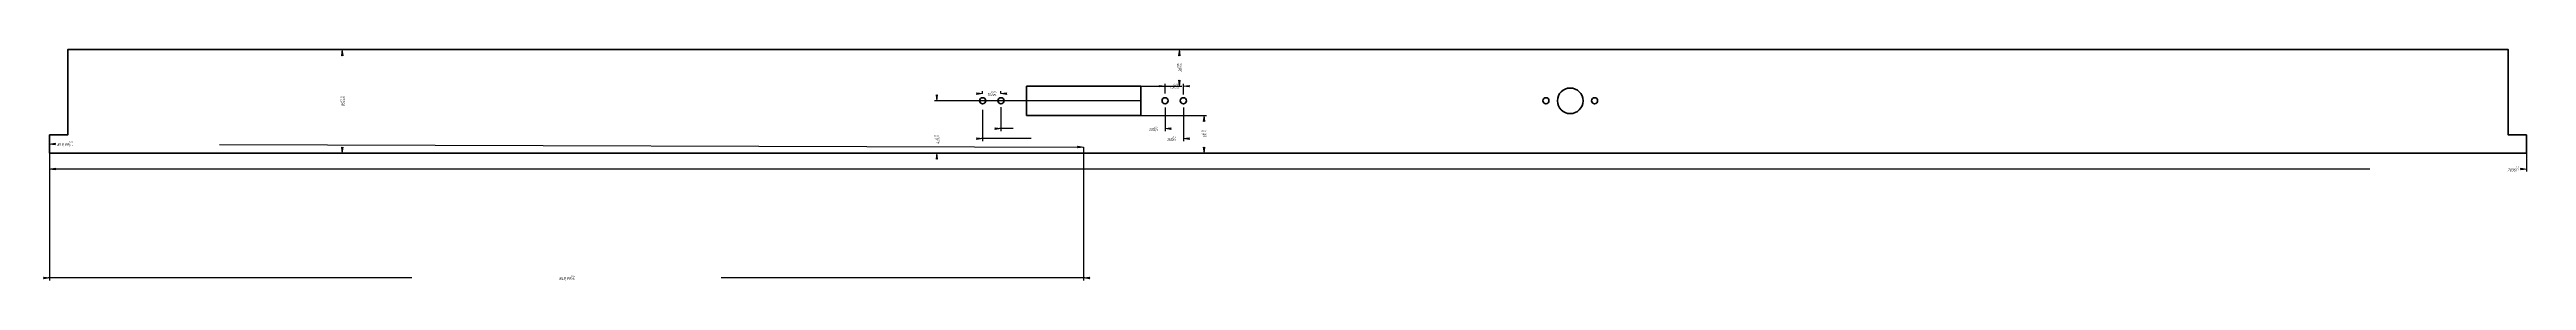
# Model space of a CAD drawing. Header units: millimetres. Extents: x -90 to 1946, y -164 to 25.
import ezdxf

# ---------------------------------------------------------------- set-up
doc = ezdxf.new("R2010")
doc.units = ezdxf.units.MM
for name, pattern in [('K5LT32768', [0]), ('K5LT_BASIC', [0]), ('K5LT_THIN', [0])]:
    doc.linetypes.add(name, pattern=pattern)
doc.layers.add('Системный слой', color=7, linetype='Continuous')
doc.styles.add('KDIMTEXTSTYLE', font='GOST_AU.SHX', dxfattribs={"width": 0.96, "oblique": 15, "height": 5})
doc.dimstyles.new('KDIMSTYLE (1.00)', dxfattribs={"dimtxt": 5, "dimasz": 1, "dimexe": 2, "dimexo": 0, "dimgap": 1, "dimtad": 1, "dimtxsty": 'KDIMTEXTSTYLE', "dimsah": 1, "dimcen": 0, "dimdle": 1, "dimadec": 0, "dimazin": 0, "dimtfac": 0.667, "dimtmove": 0, "dimatfit": 3, "dimfxl": 1, "dimtvp": 1, "dimtolj": 1, "dimtzin": 0, "dimarcsym": 0})

# ---------------------------------------------------------------- blocks, each defined once
blk = doc.blocks.new('U0')
at = {"layer": 'Системный слой', "color": 150, "linetype": 'K5LT_BASIC', "lineweight": 60, "true_color": 0x0080ff}
for p, q in [((807.2970929284575, -5.060416666666679), (713.2970929284575, -5.060416666666679)), ((713.2970929284575, -5.060416666666679), (713.2970929284575, -29.06041666666668)), ((807.2970929284575, -29.06041666666668), (807.2970929284575, -5.060416666666679)), ((713.2970929284575, -29.06041666666668), (807.2970929284575, -29.06041666666668))]:
    blk.add_line(p, q, dxfattribs=at)
blk = doc.blocks.new('KDIMARROW_01')
blk.add_hatch(color=0).paths.add_polyline_path([(0, 0), (-5, 0.658262491226197), (-4.5, 6e-16), (-5, -0.6582624912261956)])
at = {"color": 0, "linetype": 'K5LT_THIN', "lineweight": 18}
for p, q in [((-4.5, 6e-16), (-5, 0.658262491226197)), ((-5, 0.658262491226197), (0, 0)), ((0, 0), (-5, -0.6582624912261956)), ((-5, -0.6582624912261956), (-4.5, 6e-16))]:
    blk.add_line(p, q, dxfattribs=at)
at = {"layer": 'Системный слой', "color": 0, "linetype": 'K5LT_THIN', "lineweight": 18}
blk.add_line((0, 0), (-1, 0), dxfattribs=at)

msp = doc.modelspace()

# ---------------------------------------------------------------- linework, layer by layer
at = {"color": 5, "linetype": 'K5LT32768', "lineweight": 60, "true_color": 0x0000ff}
for points in [[(-74.69375, 12.93958333333334), (-74.69375000000001, 24.93958333333334), (597.4657794709133, 24.93958333333334)], [(597.4657794709133, 24.93958333333334), (1931.30625, 24.93958333333334), (1931.30625, 12.93958333333333)], [(598.3397663898695, -60.06041666666666), (-89.69375, -60.06041666666666), (-89.69375, -45.06041666666666), (-74.69375, -45.06041666666666), (-74.69375, 12.93958333333334)], [(1931.30625, 12.93958333333333), (1931.30625, -45.06041666666666), (1946.30625, -45.06041666666666), (1946.30625, -60.06041666666666), (1931.30625, -60.06041666666666), (598.3397663898695, -60.06041666666666)]]:
    msp.add_lwpolyline(points, dxfattribs=at)
at = {"layer": 'Системный слой', "color": 150, "linetype": 'K5LT_BASIC', "lineweight": 60, "true_color": 0x0080ff}
for centre, radius in [((677.2970929284575, -17.06041666666668), 2.5), ((692.2970929284575, -17.06041666666668), 2.5), ((827.2970929284575, -17.06041666666668), 2.5), ((842.2970929284575, -17.06041666666668), 2.5), ((1140.297092928457, -17.06041666666668), 2.5), ((1160.297092928457, -17.06041666666668), 10.5), ((1180.297092928457, -17.06041666666668), 2.5)]:
    msp.add_circle(centre, radius, dxfattribs=at)

# ---------------------------------------------------------------- block references
at = {"layer": 'Системный слой'}
msp.add_blockref('U0', (0, 0), dxfattribs=at)

# ---------------------------------------------------------------- dimensions: what is measured, and where the dimension line sits
at = {"layer": 'Системный слой', "color": 7}
for base, p1, p2, angle, location, override in [((150.8856842269846, 24.9395833333333), (-89.69375, -60.06041666666666), (-74.69375000000001, 24.93958333333334), 90, (150.8856842269846, -17.5604166666667), {"dimexo": 0, "dimpost": '\\H2.5;\\W0.965;\\Q15;<>\\H0.65x;\\S0,435^ 0,435;\\H1.5x;', "dimblk1": 'KDIMARROW_01', "dimblk2": 'KDIMARROW_01', "dimse1": 0, "dimse2": 0, "dimclrt": 7, "dimtolj": 1}), ((839.0199966125003, 24.9395833333333), (807.2970929284575, -5.060416666666679), (597.4657794709133, 24.93958333333334), 90, (839.0199966125003, 9.939583333333305), {"dimexo": 0, "dimpost": '\\H2.5;\\W0.965;\\Q15;<>\\H0.65x;\\S0,26^ 0,26;\\H1.5x;', "dimblk1": 'KDIMARROW_01', "dimblk2": 'KDIMARROW_01', "dimse1": 0, "dimse2": 0, "dimclrt": 7, "dimtolj": 1}), ((639.6767066796526, -60.06041666666668), (807.2970929284575, -17.06041666666668), (598.3397663898695, -60.06041666666666), 90, (639.6767066796526, -49.06041666666668), {"dimexo": 0, "dimpost": '\\H2.5;\\W0.965;\\Q15;<>\\H0.65x;\\S0,31^ 0,31;\\H1.5x;', "dimblk1": 'KDIMARROW_01', "dimblk2": 'KDIMARROW_01', "dimse1": 0, "dimse2": 0, "dimclrt": 7, "dimtolj": 1}), ((859.3479018878925, -29.06041666666669), (598.3397663898695, -60.06041666666666), (807.2970929284575, -29.06041666666668), 90, (859.3479018878925, -44.5604166666667), {"dimexo": 0, "dimpost": '\\H2.5;\\W0.965;\\Q15;<>\\H0.65x;\\S0,31^ 0,31;\\H1.5x;', "dimblk1": 'KDIMARROW_01', "dimblk2": 'KDIMARROW_01', "dimse1": 0, "dimse2": 0, "dimclrt": 7, "dimtolj": 1}), ((760.2970929284575, -55.01423778234632), (-89.69375, -52.56041666666666), (760.2970929284575, -55.01423778234629), 359.8345944498018, (-77.29349020219615, -52.59621472212209), {"dimexo": 0, "dimpost": '\\H2.5;\\W0.965;\\Q15;<>\\H0.65x;\\S1,15^ 1,15;\\H1.5x;', "dimblk1": 'KDIMARROW_01', "dimblk2": 'KDIMARROW_01', "dimse1": 0, "dimse2": 0, "dimclrt": 7, "dimtolj": 1})]:
    msp.add_linear_dim(base=base, p1=p1, p2=p2, angle=angle, location=location, dimstyle='KDIMSTYLE (1.00)', override=override, dxfattribs=at).render()
for base, p1, p2, location, override in [((677.2970929284575, -11.11217689036661), (692.2970929284575, -11.11217689036661), (677.2970929284575, -11.11217689036661), (684.7970929284575, -11.11217689036661), {"dimexo": 0, "dimpost": '\\H2.5;\\W0.965;\\Q15;<>\\H0.65x;\\S0,215^ 0,215;\\H1.5x;', "dimblk1": 'KDIMARROW_01', "dimblk2": 'KDIMARROW_01', "dimse1": 0, "dimse2": 0, "dimclrt": 7, "dimtolj": 1}), ((827.2970929284575, -5.060416666666686), (842.2970929284575, -11.85058018060685), (827.2970929284575, -11.11217689036661), (834.7970929284575, -5.060416666666686), {"dimexo": 0, "dimpost": '\\H2.5;\\W0.965;\\Q15;<>\\H0.65x;\\S0,215^ 0,215;\\H1.5x;', "dimblk1": 'KDIMARROW_01', "dimblk2": 'KDIMARROW_01', "dimse1": 0, "dimse2": 0, "dimclrt": 7, "dimtolj": 1}), ((677.2970929284575, -48.05023385578062), (842.2970929284575, -22.64915966216796), (677.2970929284575, -24.4213276291642), (832.3772497315886, -48.05023385578062), {"dimexo": 0, "dimpost": '\\H2.5;\\W0.965;\\Q15;<>\\H0.65x;\\S0,5^ 0,5;\\H1.5x;', "dimblk1": 'KDIMARROW_01', "dimblk2": 'KDIMARROW_01', "dimse1": 0, "dimse2": 0, "dimclrt": 7, "dimtolj": 1}), ((692.2970929284575, -39.90515658060713), (827.2970929284575, -22.64915966216796), (692.2970929284575, -22.35379833433526), (817.4764681001188, -39.90515658060713), {"dimexo": 0, "dimpost": '\\H2.5;\\W0.965;\\Q15;<>\\H0.65x;\\S0,5^ 0,5;\\H1.5x;', "dimblk1": 'KDIMARROW_01', "dimblk2": 'KDIMARROW_01', "dimse1": 0, "dimse2": 0, "dimclrt": 7, "dimtolj": 1}), ((1946.30625, -73.08198047364709), (-89.69375, -52.56041666666666), (1946.30625, -60.06041666666666), (1935.228854560852, -73.08198047364709), {"dimexo": 0, "dimpost": '\\H2.5;\\W0.965;\\Q15;<>\\H0.65x;\\S2,2^ 2,2;\\H1.5x;', "dimblk1": 'KDIMARROW_01', "dimblk2": 'KDIMARROW_01', "dimse1": 0, "dimse2": 0, "dimclrt": 7, "dimtolj": 1}), ((-89.69375, -162.4191187474434), (760.2970929284575, -55.01423778234629), (-89.69375, -60.06041666666666), (335.3016714642288, -162.4191187474434), {"dimexo": 0, "dimpost": '\\H2.5;\\W0.965;\\Q15;<>\\H0.65x;\\S1,15^ 1,15;\\H1.5x;', "dimblk1": 'KDIMARROW_01', "dimblk2": 'KDIMARROW_01', "dimse1": 0, "dimse2": 0, "dimclrt": 7, "dimtolj": 1})]:
    msp.add_linear_dim(base=base, p1=p1, p2=p2, location=location, dimstyle='KDIMSTYLE (1.00)', override=override, dxfattribs=at).render()

doc.saveas('drawing.dxf')
